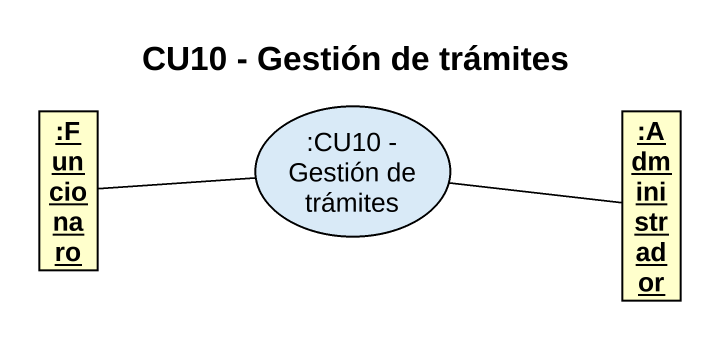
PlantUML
@startuml
title CU10 - Gestión de trámites
allowmixing
hide circle
hide empty members
object ":Funcionaro" as Funcionaro
usecase ":CU10 - Gestión de trámites" as CU10_Gestión_de_trámites
object ":Administrador" as Administrador
CU10_Gestión_de_trámites -left- Funcionaro
CU10_Gestión_de_trámites -right- Administrador
@enduml
